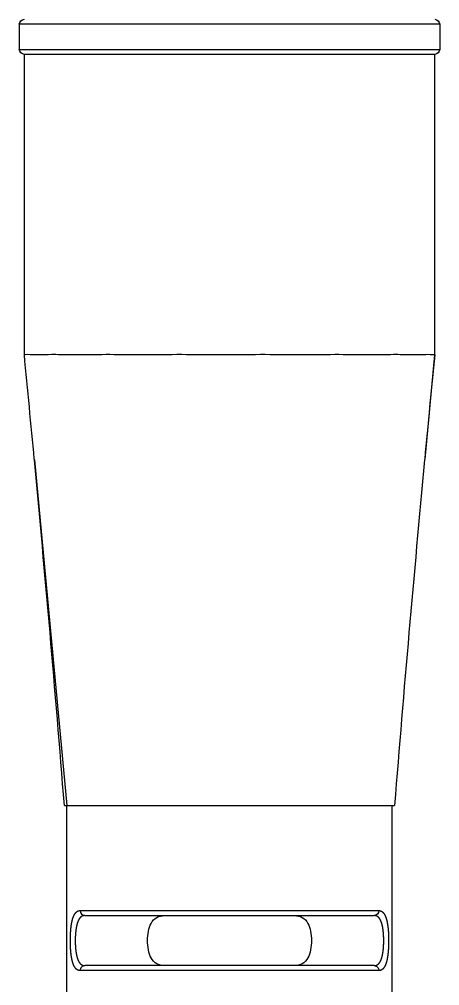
# Model space of a CAD drawing. Header units: millimetres. Extents: x 5401 to 6241, y 1473 to 2067.
# Drawn here: x 6089.91 to 6098.31, y 1833.94 to 1853.24 of the extents above; entities that cross this region are included whole.
import ezdxf

# ---------------------------------------------------------------- set-up
doc = ezdxf.new("R2010")
doc.units = ezdxf.units.MM

msp = doc.modelspace()

# ---------------------------------------------------------------- linework, layer by layer
at = {"extrusion": (1, -2.22045e-16, -2.96747e-13)}
for p, q in [((6098.313, 1853.137), (6089.913, 1853.137)), ((6089.913, 1853.137), (6089.913, 1852.637)), ((6098.313, 1853.137), (6098.313, 1852.637)), ((6089.913, 1852.637), (6098.313, 1852.637)), ((6098.213, 1852.537), (6090.013, 1852.537)), ((6090.013, 1846.537), (6090.013, 1852.537)), ((6098.213, 1846.537), (6098.213, 1852.537)), ((6096.511, 1846.539), (6096.511, 1846.539)), ((6098.209, 1846.537), (6098.013, 1844.452)), ((6090.212, 1844.452), (6090.214, 1844.436)), ((6090.214, 1844.436), (6090.862, 1837.537)), ((6098.013, 1844.452), (6098.012, 1844.436)), ((6090.863, 1831.837), (6090.863, 1837.537)), ((6097.363, 1831.837), (6097.363, 1837.537)), ((6091.13, 1835.437), (6097.096, 1835.437)), ((6091.221, 1835.337), (6097.004, 1835.337)), ((6097.004, 1834.337), (6091.221, 1834.337)), ((6097.096, 1834.237), (6091.13, 1834.237))]:
    msp.add_line(p, q, dxfattribs=at)
at = {"extrusion": (-5.04871e-29, 2.22045e-16, -1)}
for centre, start, end in [((-6090.013, 1853.137), 0, 90), ((-6098.213, 1853.137), 90, 180), ((-6090.013, 1852.637), 270, 0), ((-6098.213, 1852.637), 180, 270)]:
    msp.add_arc(centre, 0.1, start, end, dxfattribs=at)
for centre, start_param, end_param in [((6091.221, 1835.437), 4.712391, 6.283186), ((6091.221, 1834.237), 3.141593, 4.71239)]:
    msp.add_ellipse(centre, major_axis=(0, -0.1), ratio=0.917894, start_param=start_param, end_param=end_param)
at = {"extrusion": (1.18873e-29, 2.22045e-16, -1)}
msp.add_ellipse((6097.004, 1835.437), major_axis=(0, 0.1), ratio=0.917894, start_param=1.570797, end_param=3.14159, dxfattribs=at)
at = {"extrusion": (1.67617e-28, 2.22045e-16, -1)}
msp.add_ellipse((6097.004, 1834.237), major_axis=(0, 0.1), ratio=0.917894, start_param=0.000013, end_param=1.570813, dxfattribs=at)
for points, knots in [([(6098.209, 1846.537), (6098.196, 1846.537), (6098.149, 1846.54), (6097.984, 1846.539), (6097.869, 1846.536), (6097.625, 1846.538), (6097.513, 1846.54), (6097.23, 1846.539), (6097.051, 1846.536), (6096.657, 1846.537), (6096.443, 1846.54), (6095.987, 1846.539), (6095.748, 1846.537), (6095.25, 1846.537), (6094.993, 1846.54), (6094.468, 1846.539), (6094.204, 1846.537), (6093.678, 1846.537), (6093.416, 1846.539), (6092.9, 1846.54), (6092.649, 1846.537), (6092.168, 1846.537), (6091.939, 1846.539), (6091.507, 1846.54), (6091.307, 1846.537), (6090.944, 1846.536), (6090.782, 1846.539), (6090.532, 1846.54), (6090.435, 1846.538), (6090.229, 1846.536), (6090.139, 1846.539), (6090.036, 1846.54), (6090.013, 1846.538), (6090.013, 1846.537)], [0.00003, 0.00003, 0.00003, 0.00003, 0.092647, 0.092647, 0.18485, 0.18485, 0.246164, 0.246164, 0.324778, 0.324778, 0.403631, 0.403631, 0.481927, 0.481927, 0.560615, 0.560615, 0.638713, 0.638713, 0.716852, 0.716852, 0.795495, 0.795495, 0.873841, 0.873841, 0.952644, 0.952644, 1.031314, 1.031314, 1.092593, 1.092593, 1.184825, 1.184825, 1.260436, 1.260436, 1.260436, 1.260436]), ([(6090.862, 1837.537), (6090.93, 1837.537), (6091.07, 1837.537), (6091.492, 1837.537), (6091.766, 1837.537), (6092.426, 1837.537), (6092.823, 1837.537), (6093.645, 1837.537), (6094.081, 1837.537), (6094.933, 1837.537), (6095.344, 1837.537), (6096.102, 1837.537), (6096.425, 1837.537), (6096.97, 1837.537), (6097.156, 1837.537), (6097.342, 1837.537), (6097.389, 1837.537), (6097.41, 1837.537), (6097.412, 1837.537), (6097.412, 1837.537)], [0.000001, 0.000001, 0.000001, 0.000001, 0.119331, 0.119331, 0.248839, 0.248839, 0.42052, 0.42052, 0.644274, 0.644274, 0.938577, 0.938577, 1.330761, 1.330761, 1.861701, 1.861701, 2.245078, 2.245078, 2.34975, 2.34975, 2.34975, 2.34975]), ([(6097.096, 1835.437), (6097.097, 1835.437), (6097.099, 1835.437), (6097.102, 1835.437), (6097.105, 1835.436), (6097.108, 1835.436), (6097.111, 1835.436), (6097.114, 1835.435), (6097.117, 1835.435), (6097.12, 1835.434), (6097.123, 1835.433), (6097.126, 1835.433), (6097.129, 1835.432), (6097.132, 1835.431), (6097.135, 1835.43), (6097.137, 1835.429), (6097.14, 1835.428), (6097.143, 1835.426), (6097.146, 1835.425), (6097.148, 1835.424), (6097.151, 1835.422), (6097.154, 1835.421), (6097.156, 1835.419), (6097.159, 1835.417), (6097.161, 1835.415), (6097.164, 1835.414), (6097.166, 1835.412), (6097.169, 1835.41), (6097.171, 1835.408), (6097.174, 1835.405), (6097.176, 1835.403), (6097.178, 1835.401), (6097.181, 1835.399), (6097.183, 1835.396), (6097.185, 1835.394), (6097.187, 1835.391), (6097.19, 1835.389), (6097.192, 1835.386), (6097.194, 1835.383), (6097.196, 1835.38), (6097.198, 1835.377), (6097.2, 1835.374), (6097.202, 1835.371), (6097.204, 1835.368), (6097.206, 1835.365), (6097.208, 1835.362), (6097.21, 1835.359), (6097.212, 1835.355), (6097.214, 1835.352), (6097.216, 1835.348), (6097.218, 1835.345), (6097.219, 1835.341), (6097.221, 1835.338), (6097.223, 1835.334), (6097.225, 1835.33), (6097.226, 1835.326), (6097.228, 1835.322), (6097.23, 1835.318), (6097.231, 1835.314), (6097.233, 1835.31), (6097.234, 1835.306), (6097.236, 1835.302), (6097.237, 1835.298), (6097.239, 1835.293), (6097.24, 1835.289), (6097.242, 1835.285), (6097.243, 1835.28), (6097.245, 1835.276), (6097.246, 1835.271), (6097.247, 1835.267), (6097.249, 1835.262), (6097.25, 1835.257), (6097.251, 1835.253), (6097.253, 1835.248), (6097.254, 1835.243), (6097.255, 1835.238), (6097.256, 1835.233), (6097.257, 1835.228), (6097.259, 1835.223), (6097.26, 1835.218), (6097.261, 1835.213), (6097.262, 1835.208), (6097.263, 1835.202), (6097.264, 1835.197), (6097.265, 1835.192), (6097.266, 1835.187), (6097.267, 1835.181), (6097.268, 1835.176), (6097.269, 1835.17), (6097.27, 1835.165), (6097.271, 1835.159), (6097.272, 1835.154), (6097.272, 1835.148), (6097.273, 1835.142), (6097.274, 1835.137), (6097.275, 1835.131), (6097.276, 1835.125), (6097.276, 1835.12), (6097.277, 1835.114), (6097.278, 1835.108), (6097.279, 1835.102), (6097.279, 1835.096), (6097.28, 1835.09), (6097.281, 1835.084), (6097.281, 1835.078), (6097.282, 1835.072), (6097.282, 1835.066), (6097.283, 1835.06), (6097.284, 1835.054), (6097.284, 1835.048), (6097.285, 1835.042), (6097.285, 1835.035), (6097.286, 1835.029), (6097.286, 1835.023), (6097.287, 1835.017), (6097.287, 1835.011), (6097.287, 1835.004), (6097.288, 1834.998), (6097.288, 1834.992), (6097.289, 1834.985), (6097.289, 1834.979), (6097.289, 1834.973), (6097.29, 1834.966), (6097.29, 1834.96), (6097.29, 1834.953), (6097.291, 1834.947), (6097.291, 1834.941), (6097.291, 1834.934), (6097.291, 1834.928), (6097.291, 1834.921), (6097.292, 1834.915), (6097.292, 1834.908), (6097.292, 1834.902), (6097.292, 1834.895), (6097.292, 1834.889), (6097.292, 1834.882), (6097.292, 1834.876), (6097.293, 1834.869), (6097.293, 1834.863), (6097.293, 1834.856), (6097.293, 1834.85), (6097.293, 1834.843), (6097.293, 1834.837), (6097.293, 1834.83), (6097.293, 1834.823), (6097.293, 1834.817), (6097.293, 1834.81), (6097.293, 1834.804), (6097.292, 1834.797), (6097.292, 1834.791), (6097.292, 1834.784), (6097.292, 1834.778), (6097.292, 1834.771), (6097.292, 1834.765), (6097.292, 1834.758), (6097.291, 1834.752), (6097.291, 1834.746), (6097.291, 1834.739), (6097.291, 1834.733), (6097.291, 1834.726), (6097.29, 1834.72), (6097.29, 1834.714), (6097.29, 1834.707), (6097.289, 1834.701), (6097.289, 1834.695), (6097.289, 1834.688), (6097.288, 1834.682), (6097.288, 1834.676), (6097.287, 1834.669), (6097.287, 1834.663), (6097.287, 1834.657), (6097.286, 1834.65), (6097.286, 1834.644), (6097.285, 1834.638), (6097.285, 1834.632), (6097.284, 1834.626), (6097.284, 1834.619), (6097.283, 1834.613), (6097.282, 1834.607), (6097.282, 1834.601), (6097.281, 1834.595), (6097.281, 1834.589), (6097.28, 1834.583), (6097.279, 1834.577), (6097.279, 1834.572), (6097.278, 1834.566), (6097.277, 1834.56), (6097.276, 1834.554), (6097.276, 1834.548), (6097.275, 1834.543), (6097.274, 1834.537), (6097.273, 1834.531), (6097.272, 1834.525), (6097.272, 1834.52), (6097.271, 1834.514), (6097.27, 1834.509), (6097.269, 1834.503), (6097.268, 1834.498), (6097.267, 1834.492), (6097.266, 1834.487), (6097.265, 1834.482), (6097.264, 1834.476), (6097.263, 1834.471), (6097.262, 1834.466), (6097.261, 1834.461), (6097.26, 1834.456), (6097.259, 1834.451), (6097.257, 1834.445), (6097.256, 1834.441), (6097.255, 1834.436), (6097.254, 1834.431), (6097.253, 1834.426), (6097.251, 1834.421), (6097.25, 1834.416), (6097.249, 1834.412), (6097.247, 1834.407), (6097.246, 1834.403), (6097.245, 1834.398), (6097.243, 1834.393), (6097.242, 1834.389), (6097.241, 1834.385), (6097.239, 1834.38), (6097.238, 1834.376), (6097.236, 1834.372), (6097.234, 1834.368), (6097.233, 1834.363), (6097.231, 1834.359), (6097.23, 1834.355), (6097.228, 1834.351), (6097.226, 1834.347), (6097.225, 1834.344), (6097.223, 1834.34), (6097.221, 1834.336), (6097.219, 1834.332), (6097.218, 1834.329), (6097.216, 1834.325), (6097.214, 1834.322), (6097.212, 1834.318), (6097.21, 1834.315), (6097.208, 1834.312), (6097.206, 1834.309), (6097.204, 1834.305), (6097.202, 1834.302), (6097.2, 1834.299), (6097.198, 1834.296), (6097.196, 1834.293), (6097.194, 1834.291), (6097.192, 1834.288), (6097.19, 1834.285), (6097.187, 1834.282), (6097.185, 1834.28), (6097.183, 1834.277), (6097.181, 1834.275), (6097.178, 1834.273), (6097.176, 1834.27), (6097.174, 1834.268), (6097.171, 1834.266), (6097.169, 1834.264), (6097.166, 1834.262), (6097.164, 1834.26), (6097.161, 1834.258), (6097.159, 1834.256), (6097.156, 1834.255), (6097.154, 1834.253), (6097.151, 1834.251), (6097.148, 1834.25), (6097.146, 1834.248), (6097.143, 1834.247), (6097.14, 1834.246), (6097.137, 1834.245), (6097.135, 1834.244), (6097.132, 1834.243), (6097.129, 1834.242), (6097.126, 1834.241), (6097.123, 1834.24), (6097.12, 1834.239), (6097.117, 1834.239), (6097.114, 1834.238), (6097.111, 1834.238), (6097.108, 1834.237), (6097.105, 1834.237), (6097.102, 1834.237), (6097.099, 1834.237), (6097.097, 1834.237), (6097.096, 1834.237)], [0, 0, 0, 0, 0.0035461, 0.0070922, 0.0106383, 0.0141844, 0.0177305, 0.0212766, 0.0248227, 0.0283688, 0.0319149, 0.035461, 0.0390071, 0.0425532, 0.0460993, 0.0496454, 0.0531915, 0.0567376, 0.0602837, 0.0638298, 0.0673759, 0.070922, 0.0744681, 0.0780142, 0.0815603, 0.0851064, 0.0886525, 0.0921986, 0.0957447, 0.0992908, 0.1028369, 0.106383, 0.1099291, 0.1134752, 0.1170213, 0.1205674, 0.1241135, 0.1276596, 0.1312057, 0.1347518, 0.1382979, 0.141844, 0.1453901, 0.1489362, 0.1524823, 0.1560284, 0.1595745, 0.1631206, 0.1666667, 0.1702128, 0.1737589, 0.177305, 0.1808511, 0.1843972, 0.1879433, 0.1914894, 0.1950355, 0.1985816, 0.2021277, 0.2056738, 0.2092199, 0.212766, 0.2163121, 0.2198582, 0.2234043, 0.2269504, 0.2304965, 0.2340426, 0.2375887, 0.2411348, 0.2446809, 0.248227, 0.251773, 0.2553191, 0.2588652, 0.2624113, 0.2659574, 0.2695035, 0.2730496, 0.2765957, 0.2801418, 0.2836879, 0.287234, 0.2907801, 0.2943262, 0.2978723, 0.3014184, 0.3049645, 0.3085106, 0.3120567, 0.3156028, 0.3191489, 0.322695, 0.3262411, 0.3297872, 0.3333333, 0.3368794, 0.3404255, 0.3439716, 0.3475177, 0.3510638, 0.3546099, 0.358156, 0.3617021, 0.3652482, 0.3687943, 0.3723404, 0.3758865, 0.3794326, 0.3829787, 0.3865248, 0.3900709, 0.393617, 0.3971631, 0.4007092, 0.4042553, 0.4078014, 0.4113475, 0.4148936, 0.4184397, 0.4219858, 0.4255319, 0.429078, 0.4326241, 0.4361702, 0.4397163, 0.4432624, 0.4468085, 0.4503546, 0.4539007, 0.4574468, 0.4609929, 0.464539, 0.4680851, 0.4716312, 0.4751773, 0.4787234, 0.4822695, 0.4858156, 0.4893617, 0.4929078, 0.4964539, 0.5, 0.5035461, 0.5070922, 0.5106383, 0.5141844, 0.5177305, 0.5212766, 0.5248227, 0.5283688, 0.5319149, 0.535461, 0.5390071, 0.5425532, 0.5460993, 0.5496454, 0.5531915, 0.5567376, 0.5602837, 0.5638298, 0.5673759, 0.570922, 0.5744681, 0.5780142, 0.5815603, 0.5851064, 0.5886525, 0.5921986, 0.5957447, 0.5992908, 0.6028369, 0.606383, 0.6099291, 0.6134752, 0.6170213, 0.6205674, 0.6241135, 0.6276596, 0.6312057, 0.6347518, 0.6382979, 0.641844, 0.6453901, 0.6489362, 0.6524823, 0.6560284, 0.6595745, 0.6631206, 0.6666667, 0.6702128, 0.6737589, 0.677305, 0.6808511, 0.6843972, 0.6879433, 0.6914894, 0.6950355, 0.6985816, 0.7021277, 0.7056738, 0.7092199, 0.712766, 0.7163121, 0.7198582, 0.7234043, 0.7269504, 0.7304965, 0.7340426, 0.7375887, 0.7411348, 0.7446809, 0.748227, 0.751773, 0.7553191, 0.7588652, 0.7624113, 0.7659574, 0.7695035, 0.7730496, 0.7765957, 0.7801418, 0.7836879, 0.787234, 0.7907801, 0.7943262, 0.7978723, 0.8014184, 0.8049645, 0.8085106, 0.8120567, 0.8156028, 0.8191489, 0.822695, 0.8262411, 0.8297872, 0.8333333, 0.8368794, 0.8404255, 0.8439716, 0.8475177, 0.8510638, 0.8546099, 0.858156, 0.8617021, 0.8652482, 0.8687943, 0.8723404, 0.8758865, 0.8794326, 0.8829787, 0.8865248, 0.8900709, 0.893617, 0.8971631, 0.9007092, 0.9042553, 0.9078014, 0.9113475, 0.9148936, 0.9184397, 0.9219858, 0.9255319, 0.929078, 0.9326241, 0.9361702, 0.9397163, 0.9432624, 0.9468085, 0.9503546, 0.9539007, 0.9574468, 0.9609929, 0.964539, 0.9680851, 0.9716312, 0.9751773, 0.9787234, 0.9822695, 0.9858156, 0.9893617, 0.9929078, 0.9964539, 1, 1, 1, 1]), ([(6091.221, 1835.337), (6091.22, 1835.337), (6091.218, 1835.337), (6091.215, 1835.337), (6091.212, 1835.336), (6091.209, 1835.336), (6091.206, 1835.336), (6091.203, 1835.335), (6091.2, 1835.335), (6091.197, 1835.334), (6091.194, 1835.334), (6091.191, 1835.333), (6091.188, 1835.332), (6091.185, 1835.331), (6091.182, 1835.331), (6091.18, 1835.33), (6091.177, 1835.329), (6091.174, 1835.327), (6091.171, 1835.326), (6091.169, 1835.325), (6091.166, 1835.324), (6091.164, 1835.322), (6091.161, 1835.321), (6091.158, 1835.319), (6091.156, 1835.318), (6091.153, 1835.316), (6091.151, 1835.314), (6091.148, 1835.313), (6091.146, 1835.311), (6091.144, 1835.309), (6091.141, 1835.307), (6091.139, 1835.305), (6091.137, 1835.303), (6091.134, 1835.301), (6091.132, 1835.298), (6091.13, 1835.296), (6091.128, 1835.294), (6091.126, 1835.291), (6091.124, 1835.289), (6091.122, 1835.286), (6091.119, 1835.284), (6091.117, 1835.281), (6091.115, 1835.279), (6091.113, 1835.276), (6091.112, 1835.273), (6091.11, 1835.27), (6091.108, 1835.267), (6091.106, 1835.264), (6091.104, 1835.261), (6091.102, 1835.258), (6091.1, 1835.255), (6091.099, 1835.252), (6091.097, 1835.249), (6091.095, 1835.245), (6091.094, 1835.242), (6091.092, 1835.239), (6091.09, 1835.235), (6091.089, 1835.232), (6091.087, 1835.228), (6091.085, 1835.224), (6091.084, 1835.221), (6091.082, 1835.217), (6091.081, 1835.213), (6091.08, 1835.209), (6091.078, 1835.206), (6091.077, 1835.202), (6091.075, 1835.198), (6091.074, 1835.194), (6091.073, 1835.19), (6091.071, 1835.186), (6091.07, 1835.181), (6091.069, 1835.177), (6091.068, 1835.173), (6091.066, 1835.169), (6091.065, 1835.164), (6091.064, 1835.16), (6091.063, 1835.156), (6091.062, 1835.151), (6091.061, 1835.147), (6091.06, 1835.142), (6091.058, 1835.138), (6091.057, 1835.133), (6091.056, 1835.128), (6091.055, 1835.124), (6091.054, 1835.119), (6091.053, 1835.114), (6091.053, 1835.109), (6091.052, 1835.105), (6091.051, 1835.1), (6091.05, 1835.095), (6091.049, 1835.09), (6091.048, 1835.085), (6091.047, 1835.08), (6091.047, 1835.075), (6091.046, 1835.07), (6091.045, 1835.065), (6091.044, 1835.06), (6091.044, 1835.054), (6091.043, 1835.049), (6091.042, 1835.044), (6091.042, 1835.039), (6091.041, 1835.033), (6091.04, 1835.028), (6091.04, 1835.023), (6091.039, 1835.017), (6091.039, 1835.012), (6091.038, 1835.007), (6091.038, 1835.001), (6091.037, 1834.996), (6091.037, 1834.99), (6091.036, 1834.985), (6091.036, 1834.979), (6091.035, 1834.974), (6091.035, 1834.968), (6091.035, 1834.962), (6091.034, 1834.957), (6091.034, 1834.951), (6091.034, 1834.946), (6091.033, 1834.94), (6091.033, 1834.934), (6091.033, 1834.929), (6091.032, 1834.923), (6091.032, 1834.917), (6091.032, 1834.912), (6091.032, 1834.906), (6091.032, 1834.9), (6091.031, 1834.894), (6091.031, 1834.889), (6091.031, 1834.883), (6091.031, 1834.877), (6091.031, 1834.871), (6091.031, 1834.866), (6091.031, 1834.86), (6091.031, 1834.854), (6091.031, 1834.848), (6091.03, 1834.843), (6091.03, 1834.837), (6091.03, 1834.831), (6091.031, 1834.825), (6091.031, 1834.819), (6091.031, 1834.814), (6091.031, 1834.808), (6091.031, 1834.802), (6091.031, 1834.796), (6091.031, 1834.791), (6091.031, 1834.785), (6091.031, 1834.779), (6091.032, 1834.773), (6091.032, 1834.768), (6091.032, 1834.762), (6091.032, 1834.756), (6091.032, 1834.75), (6091.033, 1834.745), (6091.033, 1834.739), (6091.033, 1834.733), (6091.034, 1834.728), (6091.034, 1834.722), (6091.034, 1834.717), (6091.035, 1834.711), (6091.035, 1834.705), (6091.035, 1834.7), (6091.036, 1834.694), (6091.036, 1834.689), (6091.037, 1834.683), (6091.037, 1834.678), (6091.038, 1834.672), (6091.038, 1834.667), (6091.039, 1834.661), (6091.039, 1834.656), (6091.04, 1834.651), (6091.04, 1834.645), (6091.041, 1834.64), (6091.042, 1834.635), (6091.042, 1834.63), (6091.043, 1834.624), (6091.044, 1834.619), (6091.044, 1834.614), (6091.045, 1834.609), (6091.046, 1834.604), (6091.047, 1834.599), (6091.047, 1834.594), (6091.048, 1834.589), (6091.049, 1834.584), (6091.05, 1834.579), (6091.051, 1834.574), (6091.052, 1834.569), (6091.053, 1834.564), (6091.053, 1834.559), (6091.054, 1834.554), (6091.055, 1834.55), (6091.056, 1834.545), (6091.057, 1834.54), (6091.058, 1834.536), (6091.06, 1834.531), (6091.061, 1834.527), (6091.062, 1834.522), (6091.063, 1834.518), (6091.064, 1834.513), (6091.065, 1834.509), (6091.066, 1834.505), (6091.068, 1834.5), (6091.069, 1834.496), (6091.07, 1834.492), (6091.071, 1834.488), (6091.073, 1834.484), (6091.074, 1834.48), (6091.075, 1834.476), (6091.077, 1834.472), (6091.078, 1834.468), (6091.08, 1834.464), (6091.081, 1834.46), (6091.082, 1834.456), (6091.084, 1834.453), (6091.086, 1834.449), (6091.087, 1834.446), (6091.089, 1834.442), (6091.09, 1834.438), (6091.092, 1834.435), (6091.094, 1834.432), (6091.095, 1834.428), (6091.097, 1834.425), (6091.099, 1834.422), (6091.1, 1834.419), (6091.102, 1834.415), (6091.104, 1834.412), (6091.106, 1834.409), (6091.108, 1834.406), (6091.11, 1834.403), (6091.112, 1834.401), (6091.113, 1834.398), (6091.115, 1834.395), (6091.117, 1834.392), (6091.119, 1834.39), (6091.122, 1834.387), (6091.124, 1834.385), (6091.126, 1834.382), (6091.128, 1834.38), (6091.13, 1834.377), (6091.132, 1834.375), (6091.134, 1834.373), (6091.137, 1834.371), (6091.139, 1834.369), (6091.141, 1834.367), (6091.144, 1834.365), (6091.146, 1834.363), (6091.148, 1834.361), (6091.151, 1834.359), (6091.153, 1834.357), (6091.156, 1834.356), (6091.158, 1834.354), (6091.161, 1834.353), (6091.164, 1834.351), (6091.166, 1834.35), (6091.169, 1834.349), (6091.171, 1834.347), (6091.174, 1834.346), (6091.177, 1834.345), (6091.18, 1834.344), (6091.182, 1834.343), (6091.185, 1834.342), (6091.188, 1834.341), (6091.191, 1834.34), (6091.194, 1834.34), (6091.197, 1834.339), (6091.2, 1834.339), (6091.203, 1834.338), (6091.206, 1834.338), (6091.209, 1834.337), (6091.212, 1834.337), (6091.215, 1834.337), (6091.218, 1834.337), (6091.22, 1834.337), (6091.221, 1834.337)], [0, 0, 0, 0, 0.0037037, 0.0074074, 0.0111111, 0.0148148, 0.0185185, 0.0222222, 0.0259259, 0.0296296, 0.0333333, 0.037037, 0.0407407, 0.0444444, 0.0481481, 0.0518519, 0.0555556, 0.0592593, 0.062963, 0.0666667, 0.0703704, 0.0740741, 0.0777778, 0.0814815, 0.0851852, 0.0888889, 0.0925926, 0.0962963, 0.1, 0.1037037, 0.1074074, 0.1111111, 0.1148148, 0.1185185, 0.1222222, 0.1259259, 0.1296296, 0.1333333, 0.137037, 0.1407407, 0.1444444, 0.1481481, 0.1518519, 0.1555556, 0.1592593, 0.162963, 0.1666667, 0.1703704, 0.1740741, 0.1777778, 0.1814815, 0.1851852, 0.1888889, 0.1925926, 0.1962963, 0.2, 0.2037037, 0.2074074, 0.2111111, 0.2148148, 0.2185185, 0.2222222, 0.2259259, 0.2296296, 0.2333333, 0.237037, 0.2407407, 0.2444444, 0.2481481, 0.2518519, 0.2555556, 0.2592593, 0.262963, 0.2666667, 0.2703704, 0.2740741, 0.2777778, 0.2814815, 0.2851852, 0.2888889, 0.2925926, 0.2962963, 0.3, 0.3037037, 0.3074074, 0.3111111, 0.3148148, 0.3185185, 0.3222222, 0.3259259, 0.3296296, 0.3333333, 0.337037, 0.3407407, 0.3444444, 0.3481481, 0.3518519, 0.3555556, 0.3592593, 0.362963, 0.3666667, 0.3703704, 0.3740741, 0.3777778, 0.3814815, 0.3851852, 0.3888889, 0.3925926, 0.3962963, 0.4, 0.4037037, 0.4074074, 0.4111111, 0.4148148, 0.4185185, 0.4222222, 0.4259259, 0.4296296, 0.4333333, 0.437037, 0.4407407, 0.4444444, 0.4481481, 0.4518519, 0.4555556, 0.4592593, 0.462963, 0.4666667, 0.4703704, 0.4740741, 0.4777778, 0.4814815, 0.4851852, 0.4888889, 0.4925926, 0.4962963, 0.5, 0.5037037, 0.5074074, 0.5111111, 0.5148148, 0.5185185, 0.5222222, 0.5259259, 0.5296296, 0.5333333, 0.537037, 0.5407407, 0.5444444, 0.5481481, 0.5518519, 0.5555556, 0.5592593, 0.562963, 0.5666667, 0.5703704, 0.5740741, 0.5777778, 0.5814815, 0.5851852, 0.5888889, 0.5925926, 0.5962963, 0.6, 0.6037037, 0.6074074, 0.6111111, 0.6148148, 0.6185185, 0.6222222, 0.6259259, 0.6296296, 0.6333333, 0.637037, 0.6407407, 0.6444444, 0.6481481, 0.6518519, 0.6555556, 0.6592593, 0.662963, 0.6666667, 0.6703704, 0.6740741, 0.6777778, 0.6814815, 0.6851852, 0.6888889, 0.6925926, 0.6962963, 0.7, 0.7037037, 0.7074074, 0.7111111, 0.7148148, 0.7185185, 0.7222222, 0.7259259, 0.7296296, 0.7333333, 0.737037, 0.7407407, 0.7444444, 0.7481481, 0.7518519, 0.7555556, 0.7592593, 0.762963, 0.7666667, 0.7703704, 0.7740741, 0.7777778, 0.7814815, 0.7851852, 0.7888889, 0.7925926, 0.7962963, 0.8, 0.8037037, 0.8074074, 0.8111111, 0.8148148, 0.8185185, 0.8222222, 0.8259259, 0.8296296, 0.8333333, 0.837037, 0.8407407, 0.8444444, 0.8481481, 0.8518519, 0.8555556, 0.8592593, 0.862963, 0.8666667, 0.8703704, 0.8740741, 0.8777778, 0.8814815, 0.8851852, 0.8888889, 0.8925926, 0.8962963, 0.9, 0.9037037, 0.9074074, 0.9111111, 0.9148148, 0.9185185, 0.9222222, 0.9259259, 0.9296296, 0.9333333, 0.937037, 0.9407407, 0.9444444, 0.9481481, 0.9518519, 0.9555556, 0.9592593, 0.962963, 0.9666667, 0.9703704, 0.9740741, 0.9777778, 0.9814815, 0.9851852, 0.9888889, 0.9925926, 0.9962963, 1, 1, 1, 1]), ([(6092.818, 1834.337), (6092.762, 1834.337), (6092.707, 1834.347), (6092.613, 1834.399), (6092.574, 1834.441), (6092.523, 1834.538), (6092.505, 1834.591), (6092.482, 1834.71), (6092.476, 1834.775), (6092.476, 1834.837), (6092.476, 1834.898), (6092.482, 1834.964), (6092.505, 1835.082), (6092.523, 1835.136), (6092.574, 1835.232), (6092.613, 1835.274), (6092.707, 1835.326), (6092.762, 1835.337), (6092.818, 1835.337)], [0.3110541, 0.3110541, 0.3110541, 0.3110541, 0.3348501, 0.3348501, 0.3586461, 0.3586461, 0.3770975, 0.3770975, 0.395549, 0.395549, 0.395549, 0.4140004, 0.4140004, 0.4324518, 0.4324518, 0.4562478, 0.4562478, 0.4800438, 0.4800438, 0.4800438, 0.4800438]), ([(6095.408, 1835.337), (6095.463, 1835.337), (6095.518, 1835.326), (6095.613, 1835.274), (6095.652, 1835.232), (6095.702, 1835.136), (6095.72, 1835.082), (6095.744, 1834.964), (6095.749, 1834.898), (6095.749, 1834.837), (6095.749, 1834.775), (6095.744, 1834.71), (6095.72, 1834.591), (6095.702, 1834.538), (6095.652, 1834.441), (6095.613, 1834.399), (6095.518, 1834.347), (6095.463, 1834.337), (6095.408, 1834.337)], [0.3110541, 0.3110541, 0.3110541, 0.3110541, 0.3348501, 0.3348501, 0.3586461, 0.3586461, 0.3770975, 0.3770975, 0.395549, 0.395549, 0.395549, 0.4140004, 0.4140004, 0.4324518, 0.4324518, 0.4562478, 0.4562478, 0.4800438, 0.4800438, 0.4800438, 0.4800438])]:
    msp.add_open_spline(points, degree=3, knots=knots)
for points in [[(6090.212, 1844.452), (6090.147, 1845.147), (6090.08, 1845.842), (6090.013, 1846.537)], [(6098.213, 1846.537), (6098.145, 1845.842), (6098.079, 1845.147), (6098.013, 1844.452)], [(6090.813, 1837.537), (6090.632, 1839.838), (6090.429, 1842.138), (6090.214, 1844.436)], [(6098.012, 1844.436), (6097.796, 1842.138), (6097.593, 1839.838), (6097.412, 1837.537)], [(6090.813, 1837.537), (6090.813, 1837.537), (6090.829, 1837.537), (6090.862, 1837.537)], [(6091.13, 1834.237), (6091.128, 1834.237), (6091.126, 1834.237), (6091.123, 1834.237), (6091.12, 1834.237), (6091.117, 1834.237), (6091.114, 1834.238), (6091.111, 1834.238), (6091.108, 1834.239), (6091.105, 1834.239), (6091.102, 1834.24), (6091.099, 1834.241), (6091.096, 1834.242), (6091.094, 1834.243), (6091.091, 1834.244), (6091.088, 1834.245), (6091.085, 1834.246), (6091.082, 1834.247), (6091.08, 1834.248), (6091.077, 1834.25), (6091.074, 1834.251), (6091.072, 1834.253), (6091.069, 1834.255), (6091.067, 1834.256), (6091.064, 1834.258), (6091.062, 1834.26), (6091.059, 1834.262), (6091.057, 1834.264), (6091.054, 1834.266), (6091.052, 1834.268), (6091.049, 1834.27), (6091.047, 1834.273), (6091.045, 1834.275), (6091.042, 1834.277), (6091.04, 1834.28), (6091.038, 1834.282), (6091.036, 1834.285), (6091.034, 1834.288), (6091.031, 1834.29), (6091.029, 1834.293), (6091.027, 1834.296), (6091.025, 1834.299), (6091.023, 1834.302), (6091.021, 1834.305), (6091.019, 1834.308), (6091.017, 1834.312), (6091.015, 1834.315), (6091.013, 1834.318), (6091.011, 1834.322), (6091.01, 1834.325), (6091.008, 1834.329), (6091.006, 1834.332), (6091.004, 1834.336), (6091.002, 1834.34), (6091.001, 1834.344), (6090.999, 1834.347), (6090.997, 1834.351), (6090.996, 1834.355), (6090.994, 1834.359), (6090.993, 1834.363), (6090.991, 1834.367), (6090.989, 1834.372), (6090.988, 1834.376), (6090.986, 1834.38), (6090.985, 1834.384), (6090.983, 1834.389), (6090.982, 1834.393), (6090.981, 1834.398), (6090.979, 1834.402), (6090.978, 1834.407), (6090.977, 1834.412), (6090.975, 1834.416), (6090.974, 1834.421), (6090.973, 1834.426), (6090.972, 1834.431), (6090.97, 1834.436), (6090.969, 1834.44), (6090.968, 1834.445), (6090.967, 1834.45), (6090.966, 1834.456), (6090.965, 1834.461), (6090.963, 1834.466), (6090.962, 1834.471), (6090.961, 1834.476), (6090.96, 1834.482), (6090.959, 1834.487), (6090.958, 1834.492), (6090.957, 1834.498), (6090.956, 1834.503), (6090.956, 1834.509), (6090.955, 1834.514), (6090.954, 1834.52), (6090.953, 1834.526), (6090.952, 1834.531), (6090.951, 1834.537), (6090.95, 1834.543), (6090.95, 1834.548), (6090.949, 1834.554), (6090.948, 1834.56), (6090.947, 1834.566), (6090.947, 1834.572), (6090.946, 1834.577), (6090.945, 1834.583), (6090.945, 1834.589), (6090.944, 1834.595), (6090.944, 1834.601), (6090.943, 1834.607), (6090.942, 1834.614), (6090.942, 1834.62), (6090.941, 1834.626), (6090.941, 1834.632), (6090.94, 1834.638), (6090.94, 1834.644), (6090.939, 1834.65), (6090.939, 1834.657), (6090.938, 1834.663), (6090.938, 1834.669), (6090.938, 1834.676), (6090.937, 1834.682), (6090.937, 1834.688), (6090.936, 1834.695), (6090.936, 1834.701), (6090.936, 1834.707), (6090.935, 1834.714), (6090.935, 1834.72), (6090.935, 1834.727), (6090.935, 1834.733), (6090.934, 1834.739), (6090.934, 1834.746), (6090.934, 1834.752), (6090.934, 1834.759), (6090.934, 1834.765), (6090.933, 1834.772), (6090.933, 1834.778), (6090.933, 1834.785), (6090.933, 1834.791), (6090.933, 1834.798), (6090.933, 1834.804), (6090.933, 1834.811), (6090.933, 1834.817), (6090.933, 1834.824), (6090.933, 1834.83), (6090.933, 1834.837), (6090.933, 1834.844), (6090.933, 1834.85), (6090.933, 1834.857), (6090.933, 1834.863), (6090.933, 1834.87), (6090.933, 1834.876), (6090.933, 1834.883), (6090.933, 1834.889), (6090.933, 1834.896), (6090.933, 1834.902), (6090.934, 1834.909), (6090.934, 1834.915), (6090.934, 1834.921), (6090.934, 1834.928), (6090.934, 1834.934), (6090.935, 1834.941), (6090.935, 1834.947), (6090.935, 1834.954), (6090.935, 1834.96), (6090.936, 1834.966), (6090.936, 1834.973), (6090.936, 1834.979), (6090.937, 1834.985), (6090.937, 1834.992), (6090.938, 1834.998), (6090.938, 1835.004), (6090.938, 1835.011), (6090.939, 1835.017), (6090.939, 1835.023), (6090.94, 1835.029), (6090.94, 1835.036), (6090.941, 1835.042), (6090.941, 1835.048), (6090.942, 1835.054), (6090.942, 1835.06), (6090.943, 1835.066), (6090.944, 1835.072), (6090.944, 1835.078), (6090.945, 1835.084), (6090.945, 1835.09), (6090.946, 1835.096), (6090.947, 1835.102), (6090.947, 1835.108), (6090.948, 1835.114), (6090.949, 1835.12), (6090.95, 1835.125), (6090.95, 1835.131), (6090.951, 1835.137), (6090.952, 1835.142), (6090.953, 1835.148), (6090.954, 1835.154), (6090.955, 1835.159), (6090.956, 1835.165), (6090.956, 1835.17), (6090.957, 1835.176), (6090.958, 1835.181), (6090.959, 1835.187), (6090.96, 1835.192), (6090.961, 1835.197), (6090.962, 1835.202), (6090.963, 1835.208), (6090.965, 1835.213), (6090.966, 1835.218), (6090.967, 1835.223), (6090.968, 1835.228), (6090.969, 1835.233), (6090.97, 1835.238), (6090.972, 1835.243), (6090.973, 1835.248), (6090.974, 1835.252), (6090.975, 1835.257), (6090.977, 1835.262), (6090.978, 1835.266), (6090.979, 1835.271), (6090.981, 1835.276), (6090.982, 1835.28), (6090.983, 1835.285), (6090.985, 1835.289), (6090.986, 1835.293), (6090.988, 1835.298), (6090.989, 1835.302), (6090.991, 1835.306), (6090.992, 1835.31), (6090.994, 1835.314), (6090.996, 1835.318), (6090.997, 1835.322), (6090.999, 1835.326), (6091.001, 1835.33), (6091.002, 1835.334), (6091.004, 1835.337), (6091.006, 1835.341), (6091.008, 1835.345), (6091.01, 1835.348), (6091.011, 1835.352), (6091.013, 1835.355), (6091.015, 1835.359), (6091.017, 1835.362), (6091.019, 1835.365), (6091.021, 1835.368), (6091.023, 1835.371), (6091.025, 1835.374), (6091.027, 1835.377), (6091.029, 1835.38), (6091.031, 1835.383), (6091.034, 1835.386), (6091.036, 1835.389), (6091.038, 1835.391), (6091.04, 1835.394), (6091.042, 1835.396), (6091.045, 1835.399), (6091.047, 1835.401), (6091.049, 1835.403), (6091.052, 1835.406), (6091.054, 1835.408), (6091.057, 1835.41), (6091.059, 1835.412), (6091.062, 1835.414), (6091.064, 1835.415), (6091.067, 1835.417), (6091.069, 1835.419), (6091.072, 1835.421), (6091.074, 1835.422), (6091.077, 1835.424), (6091.08, 1835.425), (6091.082, 1835.426), (6091.085, 1835.428), (6091.088, 1835.429), (6091.091, 1835.43), (6091.094, 1835.431), (6091.096, 1835.432), (6091.099, 1835.433), (6091.102, 1835.433), (6091.105, 1835.434), (6091.108, 1835.435), (6091.111, 1835.435), (6091.114, 1835.436), (6091.117, 1835.436), (6091.12, 1835.436), (6091.123, 1835.437), (6091.126, 1835.437), (6091.128, 1835.437), (6091.13, 1835.437)], [(6097.004, 1834.337), (6097.005, 1834.337), (6097.007, 1834.337), (6097.01, 1834.337), (6097.013, 1834.337), (6097.017, 1834.337), (6097.02, 1834.338), (6097.023, 1834.338), (6097.026, 1834.339), (6097.029, 1834.339), (6097.032, 1834.34), (6097.034, 1834.34), (6097.037, 1834.341), (6097.04, 1834.342), (6097.043, 1834.343), (6097.046, 1834.344), (6097.049, 1834.345), (6097.051, 1834.346), (6097.054, 1834.347), (6097.057, 1834.349), (6097.059, 1834.35), (6097.062, 1834.351), (6097.064, 1834.353), (6097.067, 1834.354), (6097.07, 1834.356), (6097.072, 1834.357), (6097.074, 1834.359), (6097.077, 1834.361), (6097.079, 1834.363), (6097.082, 1834.365), (6097.084, 1834.367), (6097.086, 1834.369), (6097.089, 1834.371), (6097.091, 1834.373), (6097.093, 1834.375), (6097.095, 1834.377), (6097.098, 1834.38), (6097.1, 1834.382), (6097.102, 1834.385), (6097.104, 1834.387), (6097.106, 1834.39), (6097.108, 1834.392), (6097.11, 1834.395), (6097.112, 1834.398), (6097.114, 1834.401), (6097.116, 1834.403), (6097.118, 1834.406), (6097.12, 1834.409), (6097.121, 1834.412), (6097.123, 1834.415), (6097.125, 1834.419), (6097.127, 1834.422), (6097.128, 1834.425), (6097.13, 1834.428), (6097.132, 1834.432), (6097.134, 1834.435), (6097.135, 1834.438), (6097.137, 1834.442), (6097.138, 1834.446), (6097.14, 1834.449), (6097.141, 1834.453), (6097.143, 1834.457), (6097.144, 1834.46), (6097.146, 1834.464), (6097.147, 1834.468), (6097.149, 1834.472), (6097.15, 1834.476), (6097.151, 1834.48), (6097.153, 1834.484), (6097.154, 1834.488), (6097.155, 1834.492), (6097.157, 1834.496), (6097.158, 1834.501), (6097.159, 1834.505), (6097.16, 1834.509), (6097.161, 1834.513), (6097.163, 1834.518), (6097.164, 1834.522), (6097.165, 1834.527), (6097.166, 1834.531), (6097.167, 1834.536), (6097.168, 1834.54), (6097.169, 1834.545), (6097.17, 1834.55), (6097.171, 1834.555), (6097.172, 1834.559), (6097.173, 1834.564), (6097.174, 1834.569), (6097.175, 1834.574), (6097.175, 1834.579), (6097.176, 1834.584), (6097.177, 1834.589), (6097.178, 1834.594), (6097.179, 1834.599), (6097.18, 1834.604), (6097.18, 1834.609), (6097.181, 1834.614), (6097.182, 1834.619), (6097.182, 1834.624), (6097.183, 1834.63), (6097.184, 1834.635), (6097.184, 1834.64), (6097.185, 1834.645), (6097.186, 1834.651), (6097.186, 1834.656), (6097.187, 1834.662), (6097.187, 1834.667), (6097.188, 1834.672), (6097.188, 1834.678), (6097.189, 1834.683), (6097.189, 1834.689), (6097.19, 1834.694), (6097.19, 1834.7), (6097.19, 1834.705), (6097.191, 1834.711), (6097.191, 1834.717), (6097.191, 1834.722), (6097.192, 1834.728), (6097.192, 1834.734), (6097.192, 1834.739), (6097.193, 1834.745), (6097.193, 1834.751), (6097.193, 1834.756), (6097.193, 1834.762), (6097.194, 1834.768), (6097.194, 1834.773), (6097.194, 1834.779), (6097.194, 1834.785), (6097.194, 1834.791), (6097.194, 1834.796), (6097.195, 1834.802), (6097.195, 1834.808), (6097.195, 1834.814), (6097.195, 1834.819), (6097.195, 1834.825), (6097.195, 1834.831), (6097.195, 1834.837), (6097.195, 1834.843), (6097.195, 1834.848), (6097.195, 1834.854), (6097.195, 1834.86), (6097.195, 1834.866), (6097.195, 1834.871), (6097.194, 1834.877), (6097.194, 1834.883), (6097.194, 1834.889), (6097.194, 1834.894), (6097.194, 1834.9), (6097.194, 1834.906), (6097.193, 1834.912), (6097.193, 1834.917), (6097.193, 1834.923), (6097.193, 1834.929), (6097.192, 1834.934), (6097.192, 1834.94), (6097.192, 1834.946), (6097.191, 1834.951), (6097.191, 1834.957), (6097.191, 1834.963), (6097.19, 1834.968), (6097.19, 1834.974), (6097.19, 1834.979), (6097.189, 1834.985), (6097.189, 1834.99), (6097.188, 1834.996), (6097.188, 1835.001), (6097.187, 1835.007), (6097.187, 1835.012), (6097.186, 1835.017), (6097.186, 1835.023), (6097.185, 1835.028), (6097.184, 1835.033), (6097.184, 1835.039), (6097.183, 1835.044), (6097.182, 1835.049), (6097.182, 1835.054), (6097.181, 1835.06), (6097.18, 1835.065), (6097.179, 1835.07), (6097.179, 1835.075), (6097.178, 1835.08), (6097.177, 1835.085), (6097.176, 1835.09), (6097.175, 1835.095), (6097.175, 1835.1), (6097.174, 1835.105), (6097.173, 1835.11), (6097.172, 1835.114), (6097.171, 1835.119), (6097.17, 1835.124), (6097.169, 1835.128), (6097.168, 1835.133), (6097.167, 1835.138), (6097.166, 1835.142), (6097.165, 1835.147), (6097.164, 1835.151), (6097.163, 1835.156), (6097.161, 1835.16), (6097.16, 1835.165), (6097.159, 1835.169), (6097.158, 1835.173), (6097.157, 1835.177), (6097.155, 1835.182), (6097.154, 1835.186), (6097.153, 1835.19), (6097.151, 1835.194), (6097.15, 1835.198), (6097.149, 1835.202), (6097.147, 1835.206), (6097.146, 1835.209), (6097.144, 1835.213), (6097.143, 1835.217), (6097.141, 1835.221), (6097.14, 1835.224), (6097.138, 1835.228), (6097.137, 1835.232), (6097.135, 1835.235), (6097.134, 1835.239), (6097.132, 1835.242), (6097.13, 1835.245), (6097.128, 1835.249), (6097.127, 1835.252), (6097.125, 1835.255), (6097.123, 1835.258), (6097.121, 1835.261), (6097.12, 1835.264), (6097.118, 1835.267), (6097.116, 1835.27), (6097.114, 1835.273), (6097.112, 1835.276), (6097.11, 1835.279), (6097.108, 1835.281), (6097.106, 1835.284), (6097.104, 1835.286), (6097.102, 1835.289), (6097.1, 1835.291), (6097.097, 1835.294), (6097.095, 1835.296), (6097.093, 1835.298), (6097.091, 1835.301), (6097.089, 1835.303), (6097.086, 1835.305), (6097.084, 1835.307), (6097.082, 1835.309), (6097.079, 1835.311), (6097.077, 1835.313), (6097.074, 1835.314), (6097.072, 1835.316), (6097.07, 1835.318), (6097.067, 1835.319), (6097.064, 1835.321), (6097.062, 1835.322), (6097.059, 1835.324), (6097.057, 1835.325), (6097.054, 1835.326), (6097.051, 1835.327), (6097.049, 1835.329), (6097.046, 1835.33), (6097.043, 1835.331), (6097.04, 1835.331), (6097.037, 1835.332), (6097.034, 1835.333), (6097.032, 1835.334), (6097.029, 1835.334), (6097.026, 1835.335), (6097.023, 1835.335), (6097.02, 1835.336), (6097.017, 1835.336), (6097.013, 1835.336), (6097.01, 1835.337), (6097.007, 1835.337), (6097.005, 1835.337), (6097.004, 1835.337)]]:
    msp.add_open_spline(points, degree=3)

doc.saveas('drawing.dxf')
